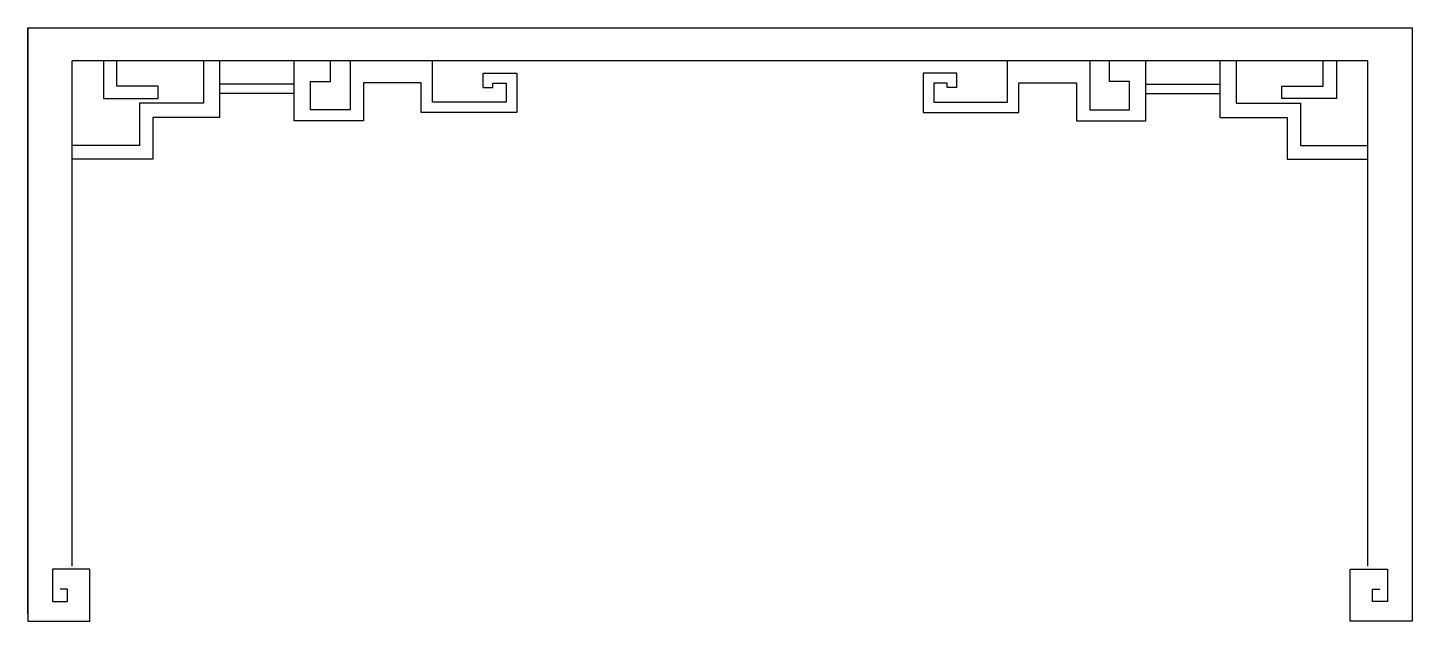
# Model space of a CAD drawing. Header units: millimetres. Extents: x 0 to 607, y 0 to 260.
import ezdxf

# ---------------------------------------------------------------- set-up
doc = ezdxf.new("R2010")
doc.units = ezdxf.units.MM

msp = doc.modelspace()

# ---------------------------------------------------------------- linework, layer by layer
for p, q in [((0, 3.27), (0, 260.22)), ((0, 260.22), (607.04, 260.22)), ((0, 260.22), (0, 0)), ((607.04, 260.22), (607.04, 0)), ((587.53, 245.72), (19.52, 245.72)), ((19.52, 24.24), (19.52, 245.72)), ((587.53, 24.24), (587.53, 245.72)), ((27.25, 22.86), (10.9, 22.86)), ((10.9, 22.86), (10.9, 8.71)), ((27.25, 0), (27.25, 22.86)), ((579.8, 0), (579.8, 22.86)), ((579.8, 22.86), (596.15, 22.86)), ((596.15, 22.86), (596.15, 8.71)), ((17.44, 14.15), (14.17, 14.15)), ((17.44, 8.71), (17.44, 14.15)), ((589.61, 8.71), (589.61, 14.15)), ((589.61, 14.15), (592.88, 14.15)), ((10.9, 8.71), (17.44, 8.71)), ((596.15, 8.71), (589.61, 8.71)), ((0, 0), (27.25, 0)), ((607.04, 0), (579.8, 0))]:
    msp.add_line(p, q)
for points in [[(77.15, 245.72), (77.15, 227.15), (48.97, 227.15), (48.97, 208.51), (19.52, 208.51)], [(33.22, 245.72), (33.22, 229.22), (57.26, 229.22), (57.26, 234.6), (39.03, 234.6), (39.03, 245.78)], [(84.25, 220.89), (84.25, 245.72)], [(199.75, 234), (199.75, 240.3), (214.45, 240.3), (214.45, 222.99), (172.45, 222.99), (172.45, 236.1), (147.25, 236.1), (147.25, 219.32), (116.8, 219.32), (116.8, 245.72)], [(141.39, 245.72), (141.39, 224.25), (123.98, 224.25), (123.98, 236.67), (132.69, 236.67), (132.69, 245.72)], [(199.75, 234), (203.97, 234), (203.97, 235.84), (209.77, 235.84), (209.77, 227.56), (177.45, 227.56), (177.45, 245.72)], [(407.3, 234), (407.3, 240.3), (392.6, 240.3), (392.6, 222.99), (434.6, 222.99), (434.6, 236.1), (459.79, 236.1), (459.79, 219.32), (490.24, 219.32), (490.24, 245.72)], [(407.3, 234), (403.08, 234), (403.08, 235.84), (397.27, 235.84), (397.27, 227.56), (429.6, 227.56), (429.6, 245.72)], [(465.66, 245.72), (465.66, 224.25), (483.06, 224.25), (483.06, 236.67), (474.36, 236.67), (474.36, 245.72)], [(522.79, 220.89), (522.79, 245.72)], [(529.89, 245.72), (529.89, 227.15), (558.07, 227.15), (558.07, 208.51), (587.53, 208.51)], [(573.82, 245.72), (573.82, 229.22), (549.78, 229.22), (549.78, 234.6), (568.02, 234.6), (568.02, 245.72)], [(116.52, 235.43), (84.2, 235.43)], [(116.8, 231.38), (84.25, 231.38)], [(490.24, 235.43), (522.85, 235.43)], [(490.24, 231.38), (522.79, 231.38)], [(84.25, 220.89), (54.86, 220.89), (54.86, 202.54), (19.52, 202.54)], [(522.79, 220.89), (552.19, 220.89), (552.19, 202.54), (587.53, 202.54)]]:
    msp.add_lwpolyline(points)

doc.saveas('drawing.dxf')
